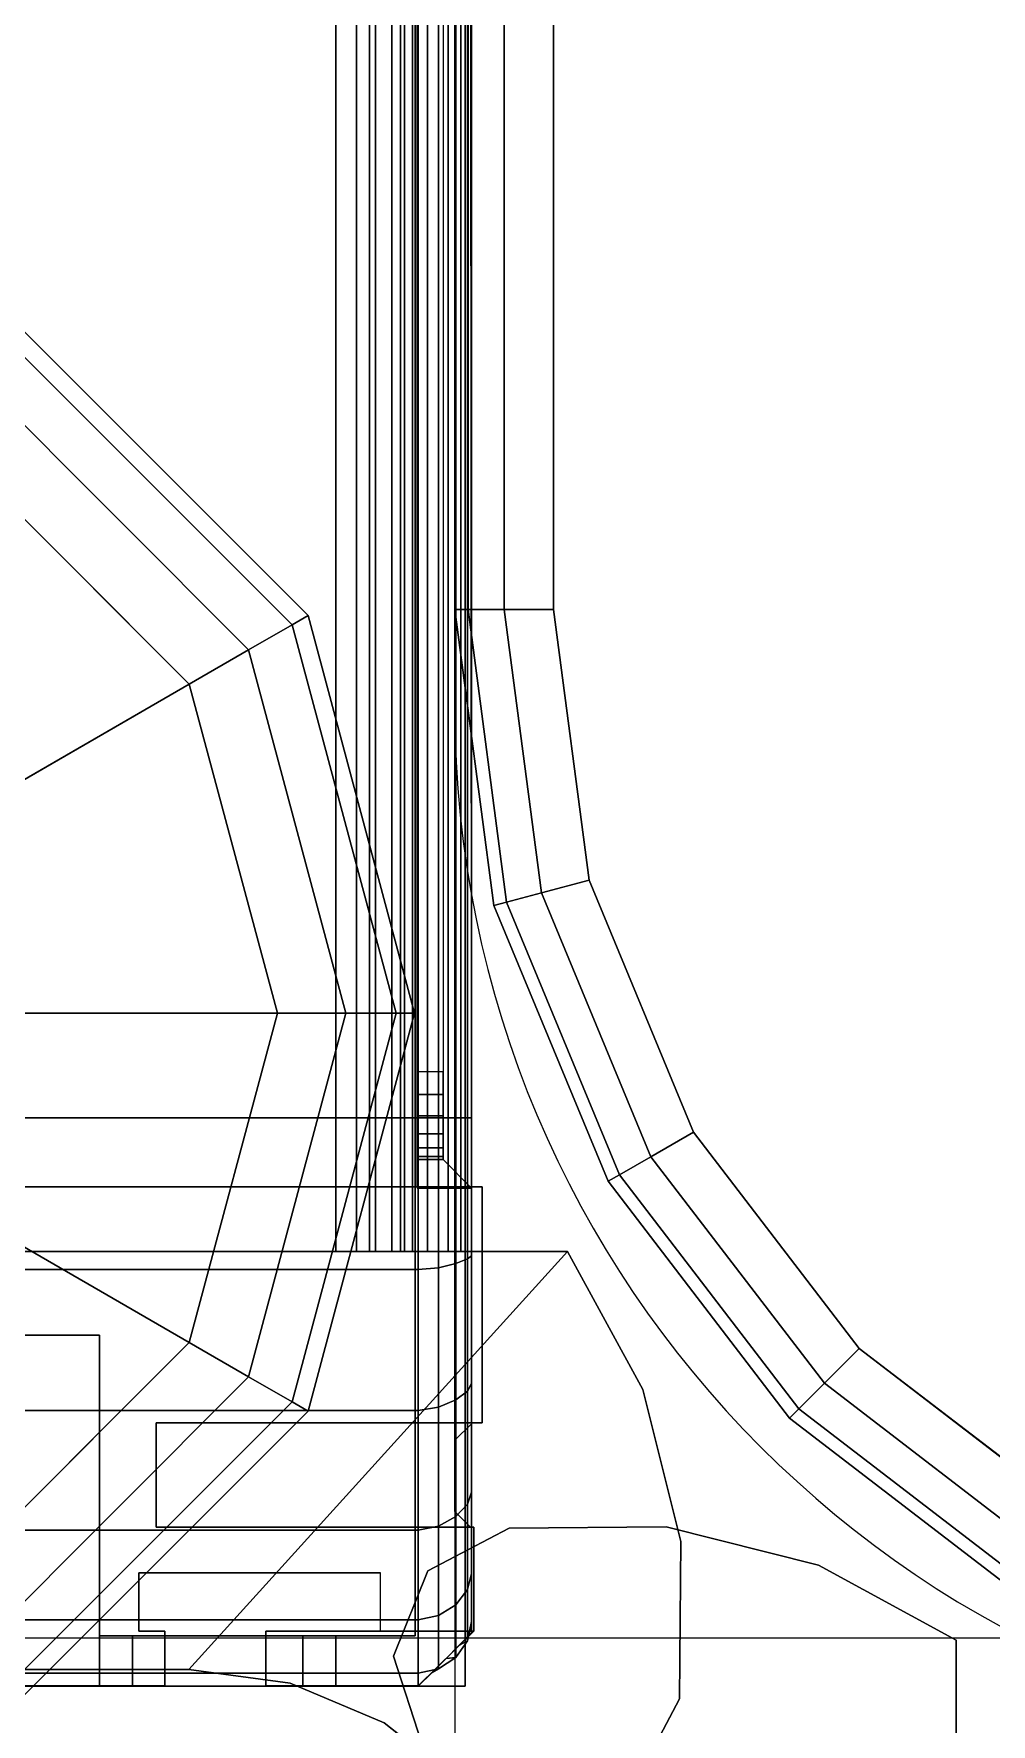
# Model space of a CAD drawing. Extents: x -170 to 1783, y -20 to 1205.
# Drawn here: x 22.127 to 23.273, y 980.445 to 982.468 of the extents above; entities that cross this region are included whole.
import ezdxf

# ---------------------------------------------------------------- set-up
doc = ezdxf.new("R2010")
doc.units = 0
doc.header["$LTSCALE"] = 96
doc.header["$MEASUREMENT"] = 0
for name, color, linetype in [('A-FURN-3-PANEL-GLIDE', 7, 'Continuous'), ('A-FURN-3-PANEL-RACE', 7, 'Continuous'), ('A-FURN-3-PANEL-SIDE1', 7, 'Continuous'), ('A-FURN-3-PANEL-TOPCAP', 7, 'Continuous'), ('A-FURN-3-PANEL-TRIM', 7, 'Continuous'), ('A-FURN-3-WKSF-TOP', 7, 'Continuous'), ('A-FURN-3-WKSF-TRIM', 7, 'Continuous'), ('A-FURN-P-PNLS', 7, 'Continuous'), ('A-FURN-P-WKSF', 7, 'Continuous'), ('MAIN_ELECTRICAL', 7, 'Continuous'), ('MAIN_PANEL', 7, 'Continuous'), ('MAIN_WKSURF', 7, 'Continuous'), ('SM', 7, 'Continuous')]:
    doc.layers.add(name, color=color, linetype=linetype)

# ---------------------------------------------------------------- blocks, each defined once
blk = doc.blocks.new('EC-EFP-456')
at = {"layer": 'A-FURN-3-PANEL-TRIM', "color": 60, "linetype": 'Continuous'}
for points in [[(47.4, -0.1348, 3.8013), (47.4, 0.3185, 3.8013), (47.4, 0.3185, 4.013), (47.4, -0.1348, 4.013)], [(48.0395, -0.0114, 3.8013), (48.0735, -0.1159, 3.8013), (48.0735, -0.1159, 4.013), (48.0395, -0.0114, 4.013)], [(48.0735, -0.1159, 3.8013), (48.0322, -0.2178, 3.8013), (48.0322, -0.2178, 4.013), (48.0735, -0.1159, 4.013)], [(47.5649, -0.2249, 3.8013), (47.4, -0.1348, 3.8013), (47.4, -0.1348, 4.013), (47.5649, -0.2249, 4.013)], [(48.0322, -0.2178, 3.8013), (47.935, -0.269, 3.8013), (47.935, -0.269, 4.013), (48.0322, -0.2178, 4.013)], [(47.7471, -0.2706, 3.8013), (47.5649, -0.2249, 3.8013), (47.5649, -0.2249, 4.013), (47.7471, -0.2706, 4.013)], [(47.935, -0.269, 3.8013), (47.7471, -0.2706, 3.8013), (47.7471, -0.2706, 4.013), (47.935, -0.269, 4.013)]]:
    blk.add_3dface(points, dxfattribs=at)
for points, invisible_edges in [([(47.9, 0.3185, 3.8013), (47.4, -0.1348, 3.8013), (47.9639, 0.0847, 3.8013), (47.9163, 0.1973, 3.8013)], 3), ([(47.9, 0.3185, 4.013), (47.9163, 0.1973, 4.013), (47.9639, 0.0847, 4.013), (47.4, -0.1348, 4.013)], 12), ([(47.9, 0.3185, 3.8013), (47.4, 0.3185, 3.8013), (47.4, -0.1348, 3.8013)], 12), ([(47.4, -0.1348, 4.013), (47.4, 0.3185, 4.013), (47.9, 0.3185, 4.013)], 12), ([(47.9639, 0.0847, 3.8013), (47.4, -0.1348, 3.8013), (48.0735, -0.1159, 3.8013), (48.0395, -0.0114, 3.8013)], 3), ([(47.9639, 0.0847, 4.013), (48.0395, -0.0114, 4.013), (48.0735, -0.1159, 4.013), (47.4, -0.1348, 4.013)], 12), ([(48.0735, -0.1159, 3.8013), (47.4, -0.1348, 3.8013), (47.935, -0.269, 3.8013), (48.0322, -0.2178, 3.8013)], 3), ([(48.0735, -0.1159, 4.013), (48.0322, -0.2178, 4.013), (47.935, -0.269, 4.013), (47.4, -0.1348, 4.013)], 12), ([(47.935, -0.269, 3.8013), (47.4, -0.1348, 3.8013), (47.5649, -0.2249, 3.8013), (47.7471, -0.2706, 3.8013)], 1), ([(47.935, -0.269, 4.013), (47.7471, -0.2706, 4.013), (47.5649, -0.2249, 4.013), (47.4, -0.1348, 4.013)], 8)]:
    blk.add_3dface(points, dxfattribs=dict(at, invisible_edges=invisible_edges))
blk = doc.blocks.new('EC-EFN-456')
at = {"layer": 'A-FURN-3-PANEL-GLIDE', "color": 20, "linetype": 'Continuous', "invisible_edges": 12}
for points in [[(0.885, 1), (0.203, 0.6063), (0.4912, 0.318)], [(0.885, 1), (0.4912, 0.318), (0.885, 0.2125)], [(0.885, 1), (0.885, 0.2125), (1.2787, 0.318)], [(0.885, 1), (1.2787, 0.318), (1.567, 0.6063)]]:
    blk.add_3dface(points, dxfattribs=at)
at = {"layer": 'A-FURN-3-PANEL-GLIDE', "color": 20, "linetype": 'Continuous'}
for points in [[(0.7837, 0.8246, 0.3285), (0.4912, 0.318, 0.3285), (0.203, 0.6063, 0.3285), (0.7096, 0.8988, 0.3285)], [(1.0604, 0.8988, 0.3285), (1.567, 0.6063, 0.3285), (1.2787, 0.318, 0.3285), (0.9862, 0.8246, 0.3285)], [(0.885, 0.7975, 0.3285), (0.885, 0.2125, 0.3285), (0.4912, 0.318, 0.3285), (0.7837, 0.8246, 0.3285)], [(0.9862, 0.8246, 0.3285), (1.2787, 0.318, 0.3285), (0.885, 0.2125, 0.3285), (0.885, 0.7975, 0.3285)], [(0.4912, 0.318, 0.3285), (0.4502, 0.2469, 0.3065), (0.1319, 0.5652, 0.3065), (0.203, 0.6063, 0.3285)], [(0.4502, 0.2469, 0.022), (0.4912, 0.318), (0.203, 0.6063), (0.1319, 0.5652, 0.022)], [(1.567, 0.6063, 0.3285), (1.6381, 0.5652, 0.3065), (1.3198, 0.2469, 0.3065), (1.2787, 0.318, 0.3285)], [(1.6381, 0.5652, 0.022), (1.567, 0.6063), (1.2787, 0.318), (1.3198, 0.2469, 0.022)], [(0.4502, 0.2469, 0.3065), (0.4201, 0.1948, 0.2464), (0.0798, 0.5351, 0.2464), (0.1319, 0.5652, 0.3065)], [(0.4201, 0.1948, 0.0821), (0.4502, 0.2469, 0.022), (0.1319, 0.5652, 0.022), (0.0798, 0.5351, 0.0821)], [(1.6381, 0.5652, 0.3065), (1.6902, 0.5351, 0.2464), (1.3499, 0.1948, 0.2464), (1.3198, 0.2469, 0.3065)], [(1.6902, 0.5351, 0.0821), (1.6381, 0.5652, 0.022), (1.3198, 0.2469, 0.022), (1.3499, 0.1948, 0.0821)], [(0.4201, 0.1948, 0.2464), (0.4091, 0.1758, 0.1642), (0.0608, 0.5241, 0.1642), (0.0798, 0.5351, 0.2464)], [(0.4091, 0.1758, 0.1642), (0.4201, 0.1948, 0.0821), (0.0798, 0.5351, 0.0821), (0.0608, 0.5241, 0.1642)], [(1.6902, 0.5351, 0.2464), (1.7092, 0.5241, 0.1642), (1.3609, 0.1758, 0.1642), (1.3499, 0.1948, 0.2464)], [(1.7092, 0.5241, 0.1642), (1.6902, 0.5351, 0.0821), (1.3499, 0.1948, 0.0821), (1.3609, 0.1758, 0.1642)], [(0.885, 0.2125, 0.3285), (0.885, 0.1304, 0.3065), (0.4502, 0.2469, 0.3065), (0.4912, 0.318, 0.3285)], [(0.885, 0.1304, 0.022), (0.885, 0.2125), (0.4912, 0.318), (0.4502, 0.2469, 0.022)], [(1.2787, 0.318, 0.3285), (1.3198, 0.2469, 0.3065), (0.885, 0.1304, 0.3065), (0.885, 0.2125, 0.3285)], [(1.3198, 0.2469, 0.022), (1.2787, 0.318), (0.885, 0.2125), (0.885, 0.1304, 0.022)], [(0.885, 0.1304, 0.3065), (0.885, 0.0703, 0.2464), (0.4201, 0.1948, 0.2464), (0.4502, 0.2469, 0.3065)], [(0.885, 0.0703, 0.0821), (0.885, 0.1304, 0.022), (0.4502, 0.2469, 0.022), (0.4201, 0.1948, 0.0821)], [(1.3198, 0.2469, 0.3065), (1.3499, 0.1948, 0.2464), (0.885, 0.0703, 0.2464), (0.885, 0.1304, 0.3065)], [(1.3499, 0.1948, 0.0821), (1.3198, 0.2469, 0.022), (0.885, 0.1304, 0.022), (0.885, 0.0703, 0.0821)], [(0.885, 0.0703, 0.2464), (0.885, 0.0483, 0.1642), (0.4091, 0.1758, 0.1642), (0.4201, 0.1948, 0.2464)], [(0.885, 0.0483, 0.1642), (0.885, 0.0703, 0.0821), (0.4201, 0.1948, 0.0821), (0.4091, 0.1758, 0.1642)], [(1.3499, 0.1948, 0.2464), (1.3609, 0.1758, 0.1642), (0.885, 0.0483, 0.1642), (0.885, 0.0703, 0.2464)], [(1.3609, 0.1758, 0.1642), (1.3499, 0.1948, 0.0821), (0.885, 0.0703, 0.0821), (0.885, 0.0483, 0.1642)]]:
    blk.add_3dface(points, dxfattribs=at)
at = {"layer": 'A-FURN-3-PANEL-RACE', "color": 40, "linetype": 'Continuous'}
for points, invisible_edges in [([(0.5, 0.7375, 0.4563), (2.098, 0.7375, 0.4563), (47.5, 0.4255, 0.4563), (0.5, 0.4255, 0.4563)], 6), ([(0.5, 0.7375, 0.3963), (0.5, 0.4255, 0.3963), (47.5, 0.4255, 0.3963), (2.098, 0.7375, 0.3963)], 6), ([(0.5, 0.4255, 0.3963), (0.08, 0.4255, 0.3963), (0.08, -0.0125, 0.3963), (47.92, -0.0125, 0.3963)], 8), ([(0.08, 0.386, 1.7894), (0.08, 0.1819, 1.4986), (0.08, 0.4255, 0.3963), (0.08, 0.4255, 1.7894)], 2), ([(0.08, 0.4255, 0.3963), (0.14, 0.4255, 0.4563), (0.14, 0.4255, 1.7894), (0.08, 0.4255, 1.7894)], 1), ([(0.08, 0.1819, 1.4986), (0.08, 0.1425, 1.4986), (0.08, -0.0125, 0.3963), (0.08, 0.4255, 0.3963)], 10), ([(0.5, 0.4255, 0.3963), (0.5, 0.4255, 0.4563), (0.14, 0.4255, 0.4563), (0.08, 0.4255, 0.3963)], 4), ([(0.08, 0.4255, 3.245), (0.08, 0.4255, 3.515), (0.08, -0.0125, 3.515), (0.08, 0.1425, 3.1951)], 4), ([(0.14, 0.4255, 3.515), (0.14, 0.0475, 3.515), (0.08, -0.0125, 3.515), (0.08, 0.4255, 3.515)], 2), ([(0.5, 0.4255, 0.4563), (47.86, 0.0475, 0.4563), (0.14, 0.0475, 0.4563), (0.14, 0.4255, 0.4563)], 1), ([(0.14, 0.4255, 1.7894), (0.14, 0.4255, 0.4563), (0.14, 0.1819, 1.4986), (0.14, 0.386, 1.7894)], 2), ([(0.14, 0.4255, 0.4563), (0.14, 0.0475, 0.4563), (0.14, 0.1425, 1.4986), (0.14, 0.1819, 1.4986)], 10), ([(0.14, 0.1425, 3.1951), (0.14, 0.0475, 3.515), (0.14, 0.4255, 3.515), (0.14, 0.4255, 3.245)], 1), ([(47.5, 0.4255, 0.3963), (0.5, 0.4255, 0.3963), (47.92, -0.0125, 0.3963), (47.92, 0.4255, 0.3963)], 3), ([(47.5, 0.4255, 0.4563), (47.86, 0.4255, 0.4563), (47.86, 0.0475, 0.4563), (0.5, 0.4255, 0.4563)], 12), ([(0.08, 0.1425, 3.1951), (0.08, -0.0125, 3.515), (0.08, -0.0125, 0.3963), (0.08, 0.1425, 1.4986)], 5), ([(0.14, 0.0475, 0.4563), (0.14, 0.0475, 3.515), (0.14, 0.1425, 3.1951), (0.14, 0.1425, 1.4986)], 10), ([(0.6, 0.1425, 4.1797), (0.6, 0.1425, 4.2397), (0.6, 0.1024, 4.2344), (0.6, 0.1179, 4.1764)], 4), ([(0.6, 0.1179, 4.1764), (0.6, 0.1024, 4.2344), (0.6, 0.065, 4.2189), (0.6, 0.095, 4.1669)], 5), ([(0.6, 0.095, 4.1669), (0.6, 0.065, 4.2189), (0.6, 0.0329, 4.1943), (0.6, 0.0753, 4.1519)], 5), ([(0.6, 0.0753, 4.1519), (0.6, 0.0329, 4.1943), (0.6, 0.0082, 4.1622), (0.6, 0.0602, 4.1322)], 5), ([(0.14, 0.0475, 3.515), (0.6, 0.0475, 3.515), (0.6, -0.0125, 3.515), (0.08, -0.0125, 3.515)], 8), ([(0.14, 0.0475, 0.4563), (47.86, 0.0475, 0.4563), (47.86, 0.0475, 3.515), (0.14, 0.0475, 3.515)], 4), ([(0.6, 0.0602, 4.1322), (0.6, 0.0082, 4.1622), (0.6, -0.0072, 4.1248), (0.6, 0.0507, 4.1093)], 5), ([(0.6, 0.0507, 4.1093), (0.6, -0.0072, 4.1248), (0.6, -0.0125, 4.0847), (0.6, 0.0475, 4.0847)], 5), ([(0.6, 0.0475, 3.515), (47.4, 0.0475, 3.515), (47.4, 0.0475, 4.0847), (0.6, 0.0475, 4.0847)], 1), ([(0.6, 0.0475, 3.515), (0.6, 0.0475, 4.0847), (0.6, -0.0125, 4.0847), (0.6, -0.0125, 3.515)], 2), ([(47.92, -0.0125, 3.515), (47.92, -0.0125, 0.3963), (0.08, -0.0125, 0.3963), (0.08, -0.0125, 3.515)], 8), ([(47.4, -0.0125, 4.0847), (47.4, -0.0125, 3.515), (0.6, -0.0125, 3.515), (0.6, -0.0125, 4.0847)], 2)]:
    blk.add_3dface(points, dxfattribs=dict(at, invisible_edges=invisible_edges))
for points in [[(0.5, 0.7375, 0.3963), (0.5, 0.7375, 0.4563), (0.5, 0.4255, 0.4563), (0.5, 0.4255, 0.3963)], [(0.08, 0.4255, 1.7894), (0.14, 0.4255, 1.7894), (0.14, 0.386, 1.7894), (0.08, 0.386, 1.7894)], [(0.14, 0.4255, 3.245), (0.14, 0.4255, 3.515), (0.08, 0.4255, 3.515), (0.08, 0.4255, 3.245)], [(0.14, 0.1425, 3.1951), (0.14, 0.4255, 3.245), (0.08, 0.4255, 3.245), (0.08, 0.1425, 3.1951)], [(0.08, 0.386, 1.7894), (0.14, 0.386, 1.7894), (0.14, 0.1819, 1.4986), (0.08, 0.1819, 1.4986)], [(0.08, 0.1819, 1.4986), (0.14, 0.1819, 1.4986), (0.14, 0.1425, 1.4986), (0.08, 0.1425, 1.4986)], [(0.14, 0.1425, 1.4986), (0.14, 0.1425, 3.1951), (0.08, 0.1425, 3.1951), (0.08, 0.1425, 1.4986)], [(47.4, 0.1425, 4.1797), (47.4, 0.1425, 4.2397), (0.6, 0.1425, 4.2397), (0.6, 0.1425, 4.1797)], [(47.4, 0.1425, 4.2397), (47.4, 0.1024, 4.2344), (0.6, 0.1024, 4.2344), (0.6, 0.1425, 4.2397)], [(0.6, 0.1425, 4.1797), (0.6, 0.1179, 4.1764), (47.4, 0.1179, 4.1764), (47.4, 0.1425, 4.1797)], [(0.6, 0.1179, 4.1764), (0.6, 0.095, 4.1669), (47.4, 0.095, 4.1669), (47.4, 0.1179, 4.1764)], [(47.4, 0.1024, 4.2344), (47.4, 0.065, 4.2189), (0.6, 0.065, 4.2189), (0.6, 0.1024, 4.2344)], [(0.6, 0.095, 4.1669), (0.6, 0.0753, 4.1519), (47.4, 0.0753, 4.1519), (47.4, 0.095, 4.1669)], [(0.6, 0.0753, 4.1519), (0.6, 0.0602, 4.1322), (47.4, 0.0602, 4.1322), (47.4, 0.0753, 4.1519)], [(47.4, 0.065, 4.2189), (47.4, 0.0329, 4.1943), (0.6, 0.0329, 4.1943), (0.6, 0.065, 4.2189)], [(0.6, 0.0602, 4.1322), (0.6, 0.0507, 4.1093), (47.4, 0.0507, 4.1093), (47.4, 0.0602, 4.1322)], [(0.6, 0.0507, 4.1093), (0.6, 0.0475, 4.0847), (47.4, 0.0475, 4.0847), (47.4, 0.0507, 4.1093)], [(47.4, 0.0329, 4.1943), (47.4, 0.0082, 4.1622), (0.6, 0.0082, 4.1622), (0.6, 0.0329, 4.1943)], [(47.4, 0.0082, 4.1622), (47.4, -0.0072, 4.1248), (0.6, -0.0072, 4.1248), (0.6, 0.0082, 4.1622)], [(47.4, -0.0072, 4.1248), (47.4, -0.0125, 4.0847), (0.6, -0.0125, 4.0847), (0.6, -0.0072, 4.1248)]]:
    blk.add_3dface(points, dxfattribs=at)
at = {"layer": 'A-FURN-3-PANEL-SIDE1', "color": 7, "linetype": 'Continuous'}
for points in [[(47.3224, 1.955, 55.7401), (47.3228, 0.045, 55.7401), (0.6776, 0.045, 55.7401), (0.6776, 1.955, 55.7401)], [(0.6776, 0.045, 4.2397), (0.6776, 1.955, 4.2397), (0.6776, 1.955, 55.7401), (0.6776, 0.045, 55.7401)], [(47.3224, 0.045, 4.2397), (47.3224, 1.955, 4.2397), (0.6776, 1.955, 4.2397), (0.6776, 0.045, 4.2397)], [(47.3228, 0.045, 55.7401), (47.3224, 0.045, 4.2397), (0.6776, 0.045, 4.2397), (0.6776, 0.045, 55.7401)]]:
    blk.add_3dface(points, dxfattribs=at)
at = {"layer": 'A-FURN-3-PANEL-TOPCAP', "color": 60, "linetype": 'Continuous'}
for points, invisible_edges in [([(0.1285, 2.0047, 55.635), (0.1129, 1.9894, 55.635), (0.1129, 0.0106, 55.635), (0.1285, -0.0047, 55.635)], 10), ([(0.1285, -0.0047, 55.635), (0.144, -0.02, 55.635), (0.144, 2.02, 55.635), (0.1285, 2.0047, 55.635)], 10), ([(0.144, -0.02, 55.635), (0.269, -0.02, 55.635), (0.269, 2.02, 55.635), (0.144, 2.02, 55.635)], 10), ([(0.289, 2, 55.635), (0.269, 2.02, 55.635), (0.269, -0.02, 55.635), (0.289, 0, 55.635)], 10), ([(0.394, 2.02, 55.635), (0.3741, 2, 55.635), (0.3741, 0, 55.635), (0.394, -0.02, 55.635)], 10), ([(0.676, 2.02, 55.635), (0.394, 2.02, 55.635), (0.394, -0.02, 55.635), (0.676, -0.02, 55.635)], 10), ([(0.0965, 0.0273, 55.635), (0.1129, 0.0106, 55.635), (0.1129, 1.9894, 55.635), (0.0965, 1.9727, 55.635)], 10), ([(0.289, 0, 55.635), (0.3741, 0, 55.635), (0.3741, 2, 55.635), (0.289, 2, 55.635)], 10), ([(0.0965, 1.9727, 55.635), (0.08, 1.956, 55.635), (0.08, 0.044, 55.635), (0.0965, 0.0273, 55.635)], 8), ([(0.815, 0.045, 55.7401), (0.815, -0.02, 55.7741), (47.185, 0.014, 55.7401), (47.185, 0.045, 55.7401)], 1), ([(0.676, -0.02, 55.635), (0.6807, -0.02, 55.671), (0.7136, 0.014, 55.6622), (0.71, 0.014, 55.635)], 2), ([(0.6807, -0.02, 55.671), (0.6946, -0.02, 55.7045), (0.724, 0.014, 55.6875), (0.7136, 0.014, 55.6622)], 10), ([(0.6946, -0.02, 55.7045), (0.7167, -0.02, 55.7333), (0.7407, 0.014, 55.7093), (0.724, 0.014, 55.6875)], 10), ([(0.7167, -0.02, 55.7333), (0.7455, -0.02, 55.7554), (0.7625, 0.014, 55.726), (0.7407, 0.014, 55.7093)], 10), ([(0.7455, -0.02, 55.7554), (0.779, -0.02, 55.7693), (0.7878, 0.014, 55.7365), (0.7625, 0.014, 55.726)], 10), ([(0.779, -0.02, 55.7693), (0.815, -0.02, 55.7741), (0.815, 0.014, 55.7401), (0.7878, 0.014, 55.7365)], 10), ([(47.185, -0.02, 55.7741), (47.185, 0.014, 55.7401), (0.815, 0.014, 55.7401), (0.815, -0.02, 55.7741)], 5), ([(0.144, -0.02, 55.635), (0.1575, -0.02, 55.8011), (0.2783, -0.02, 55.7687), (0.269, -0.02, 55.635)], 2), ([(0.1575, -0.02, 55.8011), (0.2149, -0.02, 55.9575), (0.3232, -0.02, 55.8949), (0.2783, -0.02, 55.7687)], 10), ([(0.2149, -0.02, 55.9575), (0.3121, -0.02, 56.0929), (0.4005, -0.02, 56.0044), (0.3232, -0.02, 55.8949)], 10), ([(0.269, -0.02, 55.635), (0.2783, -0.02, 55.7687), (0.2976, 0, 55.7635), (0.289, 0, 55.635)], 2), ([(0.2783, -0.02, 55.7687), (0.3232, -0.02, 55.8949), (0.3405, 0, 55.8849), (0.2976, 0, 55.7635)], 10), ([(0.289, 0, 55.635), (0.2976, 0, 55.7635), (0.3798, 0, 55.7415), (0.3741, 0, 55.635)], 2), ([(0.2976, 0, 55.7635), (0.3405, 0, 55.8849), (0.4142, 0, 55.8424), (0.3798, 0, 55.7415)], 10), ([(0.3121, -0.02, 56.0929), (0.4419, -0.02, 56.1974), (0.5044, -0.02, 56.0891), (0.4005, -0.02, 56.0044)], 10), ([(0.3232, -0.02, 55.8949), (0.4005, -0.02, 56.0044), (0.4146, 0, 55.9903), (0.3405, 0, 55.8849)], 10), ([(0.3405, 0, 55.8849), (0.4146, 0, 55.9903), (0.4748, 0, 55.9301), (0.4142, 0, 55.8424)], 10), ([(0.3741, 0, 55.635), (0.3798, 0, 55.7415), (0.399, -0.02, 55.7363), (0.394, -0.02, 55.635)], 2), ([(0.3798, 0, 55.7415), (0.4142, 0, 55.8424), (0.4315, -0.02, 55.8323), (0.399, -0.02, 55.7363)], 10), ([(0.6807, -0.02, 55.671), (0.676, -0.02, 55.635), (0.394, -0.02, 55.635), (0.399, -0.02, 55.7363)], 8), ([(0.6946, -0.02, 55.7045), (0.6807, -0.02, 55.671), (0.399, -0.02, 55.7363), (0.4315, -0.02, 55.8323)], 10), ([(0.4005, -0.02, 56.0044), (0.5044, -0.02, 56.0891), (0.5144, 0, 56.0717), (0.4146, 0, 55.9903)], 10), ([(0.4142, 0, 55.8424), (0.4748, 0, 55.9301), (0.4889, -0.02, 55.9159), (0.4315, -0.02, 55.8323)], 10), ([(0.4146, 0, 55.9903), (0.5144, 0, 56.0717), (0.5569, 0, 55.9981), (0.4748, 0, 55.9301)], 10), ([(0.4315, -0.02, 55.8323), (0.4889, -0.02, 55.9159), (0.7167, -0.02, 55.7333), (0.6946, -0.02, 55.7045)], 10), ([(0.4419, -0.02, 56.1974), (0.5949, -0.02, 56.2633), (0.6273, -0.02, 56.1426), (0.5044, -0.02, 56.0891)], 10), ([(0.4748, 0, 55.9301), (0.5569, 0, 55.9981), (0.5669, -0.02, 55.9807), (0.4889, -0.02, 55.9159)], 10), ([(0.7455, -0.02, 55.7554), (0.7167, -0.02, 55.7333), (0.4889, -0.02, 55.9159), (0.5669, -0.02, 55.9807)], 10), ([(0.5044, -0.02, 56.0891), (0.6273, -0.02, 56.1426), (0.6324, 0, 56.1232), (0.5144, 0, 56.0717)], 10), ([(0.5144, 0, 56.0717), (0.6324, 0, 56.1232), (0.6544, 0, 56.0411), (0.5569, 0, 55.9981)], 10), ([(0.5569, 0, 55.9981), (0.6544, 0, 56.0411), (0.6596, -0.02, 56.0218), (0.5669, -0.02, 55.9807)], 10), ([(0.5669, -0.02, 55.9807), (0.6596, -0.02, 56.0218), (0.779, -0.02, 55.7693), (0.7455, -0.02, 55.7554)], 10), ([(0.5949, -0.02, 56.2633), (0.76, -0.02, 56.286), (0.76, -0.02, 56.161), (0.6273, -0.02, 56.1426)], 10), ([(0.6273, -0.02, 56.1426), (0.76, -0.02, 56.161), (0.76, 0, 56.141), (0.6324, 0, 56.1232)], 10), ([(0.6324, 0, 56.1232), (0.76, 0, 56.141), (0.76, 0, 56.056), (0.6544, 0, 56.0411)], 10), ([(0.6544, 0, 56.0411), (0.76, 0, 56.056), (0.76, -0.02, 56.036), (0.6596, -0.02, 56.0218)], 10), ([(0.815, -0.02, 55.7741), (0.779, -0.02, 55.7693), (0.6596, -0.02, 56.0218), (0.76, -0.02, 56.036)], 10), ([(0.76, -0.02, 56.161), (47.24, -0.02, 56.161), (47.24, 0, 56.141), (0.76, 0, 56.141)], 10), ([(47.24, 0, 56.056), (0.76, 0, 56.056), (0.76, 0, 56.141), (47.24, 0, 56.141)], 10), ([(0.76, 0, 56.056), (47.24, 0, 56.056), (47.24, -0.02, 56.036), (0.76, -0.02, 56.036)], 10), ([(0.76, -0.02, 56.161), (0.76, -0.02, 56.286), (47.24, -0.02, 56.286), (47.24, -0.02, 56.161)], 5), ([(47.185, -0.02, 55.7741), (0.815, -0.02, 55.7741), (0.76, -0.02, 56.036), (47.24, -0.02, 56.036)], 10)]:
    blk.add_3dface(points, dxfattribs=dict(at, invisible_edges=invisible_edges))
for points in [[(0.0957, 0.044, 55.8177), (0.08, 0.044, 55.635), (0.08, 1.956, 55.635), (0.0957, 1.956, 55.8177)], [(0.1595, 0.044, 55.9895), (0.0957, 0.044, 55.8177), (0.0957, 1.956, 55.8177), (0.1595, 1.956, 55.9895)], [(0.2668, 0.044, 56.1382), (0.1595, 0.044, 55.9895), (0.1595, 1.956, 55.9895), (0.2668, 1.956, 56.1382)], [(0.4099, 0.044, 56.2528), (0.2668, 0.044, 56.1382), (0.2668, 1.956, 56.1382), (0.4099, 1.956, 56.2528)], [(0.5783, 0.044, 56.3252), (0.4099, 0.044, 56.2528), (0.4099, 1.956, 56.2528), (0.5783, 1.956, 56.3252)], [(0.76, 0.044, 56.35), (0.5783, 0.044, 56.3252), (0.5783, 1.956, 56.3252), (0.76, 1.956, 56.35)], [(0.76, 0.044, 56.35), (0.76, 1.956, 56.35), (47.24, 1.956, 56.35), (47.24, 0.044, 56.35)], [(0.0965, 0.0273, 55.635), (0.08, 0.044, 55.635), (0.0957, 0.044, 55.8177), (0.1006, 0.0195, 55.8155)], [(0.1006, 0.0195, 55.8155), (0.0957, 0.044, 55.8177), (0.1595, 0.044, 55.9895), (0.1644, 0.0195, 55.9859)], [(0.1644, 0.0195, 55.9859), (0.1595, 0.044, 55.9895), (0.2668, 0.044, 56.1382), (0.2713, 0.0195, 56.1337)], [(0.2713, 0.0195, 56.1337), (0.2668, 0.044, 56.1382), (0.4099, 0.044, 56.2528), (0.4136, 0.0195, 56.248)], [(0.4136, 0.0195, 56.248), (0.4099, 0.044, 56.2528), (0.5783, 0.044, 56.3252), (0.5806, 0.0195, 56.3203)], [(0.5806, 0.0195, 56.3203), (0.5783, 0.044, 56.3252), (0.76, 0.044, 56.35), (0.76, 0.0195, 56.3451)], [(0.71, 0.045, 55.635), (0.676, 0.045, 55.635), (0.676, -0.02, 55.635), (0.71, 0.014, 55.635)], [(0.7136, 0.045, 55.6622), (0.71, 0.045, 55.635), (0.71, 0.014, 55.635), (0.7136, 0.014, 55.6622)], [(0.724, 0.045, 55.6875), (0.7136, 0.045, 55.6622), (0.7136, 0.014, 55.6622), (0.724, 0.014, 55.6875)], [(0.7407, 0.045, 55.7093), (0.724, 0.045, 55.6875), (0.724, 0.014, 55.6875), (0.7407, 0.014, 55.7093)], [(0.7625, 0.045, 55.726), (0.7407, 0.045, 55.7093), (0.7407, 0.014, 55.7093), (0.7625, 0.014, 55.726)], [(0.76, 0.0195, 56.3451), (0.76, 0.044, 56.35), (47.24, 0.044, 56.35), (47.24, 0.0195, 56.3451)], [(0.7878, 0.045, 55.7365), (0.7625, 0.045, 55.726), (0.7625, 0.014, 55.726), (0.7878, 0.014, 55.7365)], [(0.815, 0.045, 55.7401), (0.7878, 0.045, 55.7365), (0.7878, 0.014, 55.7365), (0.815, 0.014, 55.7401)], [(0.1129, 0.0106, 55.635), (0.0965, 0.0273, 55.635), (0.1006, 0.0195, 55.8155), (0.1143, -0.0013, 55.8104)], [(0.1143, -0.0013, 55.8104), (0.1006, 0.0195, 55.8155), (0.1644, 0.0195, 55.9859), (0.1774, -0.0013, 55.977)], [(0.1285, -0.0047, 55.635), (0.1129, 0.0106, 55.635), (0.1143, -0.0013, 55.8104), (0.1344, -0.0151, 55.8048)], [(0.1774, -0.0013, 55.977), (0.1644, 0.0195, 55.9859), (0.2713, 0.0195, 56.1337), (0.2828, -0.0013, 56.1222)], [(0.2828, -0.0013, 56.1222), (0.2713, 0.0195, 56.1337), (0.4136, 0.0195, 56.248), (0.4225, -0.0013, 56.2349)], [(0.4225, -0.0013, 56.2349), (0.4136, 0.0195, 56.248), (0.5806, 0.0195, 56.3203), (0.5856, -0.0013, 56.3065)], [(0.5856, -0.0013, 56.3065), (0.5806, 0.0195, 56.3203), (0.76, 0.0195, 56.3451), (0.76, -0.0013, 56.3313)], [(0.76, -0.0013, 56.3313), (0.76, 0.0195, 56.3451), (47.24, 0.0195, 56.3451), (47.24, -0.0013, 56.3313)], [(0.1344, -0.0151, 55.8048), (0.1143, -0.0013, 55.8104), (0.1774, -0.0013, 55.977), (0.1955, -0.0151, 55.9663)], [(0.144, -0.02, 55.635), (0.1285, -0.0047, 55.635), (0.1344, -0.0151, 55.8048), (0.1575, -0.02, 55.8011)], [(0.1575, -0.02, 55.8011), (0.1344, -0.0151, 55.8048), (0.1955, -0.0151, 55.9663), (0.2149, -0.02, 55.9575)], [(0.1955, -0.0151, 55.9663), (0.1774, -0.0013, 55.977), (0.2828, -0.0013, 56.1222), (0.2978, -0.0151, 56.1072)], [(0.2149, -0.02, 55.9575), (0.1955, -0.0151, 55.9663), (0.2978, -0.0151, 56.1072), (0.3121, -0.02, 56.0929)], [(0.2978, -0.0151, 56.1072), (0.2828, -0.0013, 56.1222), (0.4225, -0.0013, 56.2349), (0.4331, -0.0151, 56.2168)], [(0.3121, -0.02, 56.0929), (0.2978, -0.0151, 56.1072), (0.4331, -0.0151, 56.2168), (0.4419, -0.02, 56.1974)], [(0.4331, -0.0151, 56.2168), (0.4225, -0.0013, 56.2349), (0.5856, -0.0013, 56.3065), (0.5913, -0.0151, 56.2864)], [(0.4419, -0.02, 56.1974), (0.4331, -0.0151, 56.2168), (0.5913, -0.0151, 56.2864), (0.5949, -0.02, 56.2633)], [(0.5913, -0.0151, 56.2864), (0.5856, -0.0013, 56.3065), (0.76, -0.0013, 56.3313), (0.76, -0.0151, 56.3105)], [(0.5949, -0.02, 56.2633), (0.5913, -0.0151, 56.2864), (0.76, -0.0151, 56.3105), (0.76, -0.02, 56.286)], [(0.76, -0.0151, 56.3105), (0.76, -0.0013, 56.3313), (47.24, -0.0013, 56.3313), (47.24, -0.0151, 56.3105)], [(0.76, -0.02, 56.286), (0.76, -0.0151, 56.3105), (47.24, -0.0151, 56.3105), (47.24, -0.02, 56.286)]]:
    blk.add_3dface(points, dxfattribs=at)
at = {"layer": 'A-FURN-3-PANEL-TRIM', "color": 60, "linetype": 'Continuous'}
for points, invisible_edges in [([(0.395, 2.0328, 55.635), (0.6776, 2.0328, 55.635), (0.6776, -0.0328, 55.635), (0.395, -0.0328, 55.635)], 8), ([(0.6, -0.1348, 3.5747), (0.6, 1.6815, 3.5747), (0.1, 1.6815, 3.5747), (0.1, 0.3185, 3.5747)], 10), ([(0.6, -0.1348, 4.2397), (0.1, 0.3185, 4.2397), (0.1, 1.6815, 4.2397), (0.6, 1.6815, 4.2397)], 5), ([(0.1457, 0.3473, 55.635), (0.0802, 0.3473, 55.635), (0.0802, 1.6527, 55.635), (0.1457, 1.6527, 55.635)], 8), ([(0.2701, 1.6426, 55.635), (0.395, 1.6426, 55.635), (0.395, 0.3574, 55.635), (0.2701, 0.3574, 55.635)], 10), ([(0.1457, 1.6218, 55.635), (0.2155, 1.6218, 55.635), (0.2155, 0.3782, 55.635), (0.1457, 0.3782, 55.635)], 10), ([(0.0361, 0.0847, 3.5747), (0.6, -0.1348, 3.5747), (0.1, 0.3185, 3.5747), (0.0837, 0.1973, 3.5747)], 3), ([(0.0361, 0.0847, 4.2397), (0.0837, 0.1973, 4.2397), (0.1, 0.3185, 4.2397), (0.6, -0.1348, 4.2397)], 12), ([(0.0361, 0.0847, 3.8013), (0.0837, 0.1973, 3.8013), (0.1, 0.3185, 3.8013), (0.6, -0.1348, 3.8013)], 12), ([(0.0361, 0.0847, 4.013), (0.6, -0.1348, 4.013), (0.1, 0.3185, 4.013), (0.0837, 0.1973, 4.013)], 3), ([(-0.0735, -0.1159, 3.5747), (0.6, -0.1348, 3.5747), (0.0361, 0.0847, 3.5747), (-0.0395, -0.0114, 3.5747)], 3), ([(-0.0735, -0.1159, 4.2397), (-0.0395, -0.0114, 4.2397), (0.0361, 0.0847, 4.2397), (0.6, -0.1348, 4.2397)], 12), ([(-0.0735, -0.1159, 3.8013), (-0.0395, -0.0114, 3.8013), (0.0361, 0.0847, 3.8013), (0.6, -0.1348, 3.8013)], 12), ([(-0.0735, -0.1159, 4.013), (0.6, -0.1348, 4.013), (0.0361, 0.0847, 4.013), (-0.0395, -0.0114, 4.013)], 3), ([(0.2155, 0.0891, 4.2397), (0.2155, 0.0891, 55.635), (0.1457, 0.0891, 55.635), (0.1457, 0.0891, 4.2397)], 2), ([(0.1457, -0.0228, 55.635), (0.1457, 0.0891, 55.635), (0.2155, 0.0891, 55.635), (0.2701, -0.0228, 55.635)], 6), ([(0.065, -0.269, 3.5747), (0.6, -0.1348, 3.5747), (-0.0735, -0.1159, 3.5747), (-0.0322, -0.2178, 3.5747)], 3), ([(0.065, -0.269, 4.2397), (-0.0322, -0.2178, 4.2397), (-0.0735, -0.1159, 4.2397), (0.6, -0.1348, 4.2397)], 12), ([(0.065, -0.269, 3.8013), (-0.0322, -0.2178, 3.8013), (-0.0735, -0.1159, 3.8013), (0.6, -0.1348, 3.8013)], 12), ([(0.065, -0.269, 4.013), (0.6, -0.1348, 4.013), (-0.0735, -0.1159, 4.013), (-0.0322, -0.2178, 4.013)], 3), ([(0.4351, -0.2249, 3.5747), (0.6, -0.1348, 3.5747), (0.065, -0.269, 3.5747), (0.2529, -0.2706, 3.5747)], 2), ([(0.4351, -0.2249, 4.2397), (0.2529, -0.2706, 4.2397), (0.065, -0.269, 4.2397), (0.6, -0.1348, 4.2397)], 4), ([(0.4351, -0.2249, 3.8013), (0.2529, -0.2706, 3.8013), (0.065, -0.269, 3.8013), (0.6, -0.1348, 3.8013)], 4), ([(0.4351, -0.2249, 4.013), (0.6, -0.1348, 4.013), (0.065, -0.269, 4.013), (0.2529, -0.2706, 4.013)], 2)]:
    blk.add_3dface(points, dxfattribs=dict(at, invisible_edges=invisible_edges))
for points in [[(0.1, 0.3185, 4.2397), (0.1, 0.3185, 3.5747), (0.1, 1.6815, 3.5747), (0.1, 1.6815, 4.2397)], [(0.6, 1.6815, 3.5747), (0.6, -0.1348, 3.5747), (0.6, -0.1348, 4.2397), (0.6, 1.6815, 4.2397)], [(0.0802, 0.3473, 55.635), (0.0802, 0.3473, 4.2397), (0.0802, 1.6527, 4.2397), (0.0802, 1.6527, 55.635)], [(0.1457, 0.3473, 55.635), (0.1457, 0.3782, 55.635), (0.1457, 0.3782, 4.2397), (0.1457, 0.3473, 4.2397)], [(0.1457, 0.3782, 4.2397), (0.1457, 0.3782, 55.635), (0.2155, 0.3782, 55.635), (0.2155, 0.3782, 4.2397)], [(0.2155, 0.3782, 55.635), (0.2155, 0.0891, 55.635), (0.2155, 0.0891, 4.2397), (0.2155, 0.3782, 4.2397)], [(0.0802, 0.3473, 4.2397), (0.0802, 0.3473, 55.635), (0.1457, 0.3473, 55.635), (0.1457, 0.3473, 4.2397)], [(0.2701, 0.3574, 4.2397), (0.2701, 0.3574, 55.635), (0.395, 0.3574, 55.635), (0.395, 0.3574, 4.2397)], [(0.2701, -0.0228, 55.635), (0.2701, 0.3574, 55.635), (0.2701, 0.3574, 4.2397), (0.2701, -0.0228, 4.2397)], [(0.395, 0.3574, 55.635), (0.395, -0.0328, 55.635), (0.395, -0.0328, 4.2397), (0.395, 0.3574, 4.2397)], [(0.0837, 0.1973, 4.013), (0.1, 0.3185, 4.013), (0.1, 0.3185, 4.2397), (0.0837, 0.1973, 4.2397)], [(0.0837, 0.1973, 3.5747), (0.1, 0.3185, 3.5747), (0.1, 0.3185, 3.8013), (0.0837, 0.1973, 3.8013)], [(0.6, -0.1348, 3.8013), (0.1, 0.3185, 3.8013), (0.1, 0.3185, 4.013), (0.6, -0.1348, 4.013)], [(0.0802, 0.2263, 55.635), (0.0802, 0.044, 55.635), (0.0802, 0.044, 4.2397), (0.0802, 0.2263, 4.2397)], [(0.1457, 0.2263, 4.2397), (0.1457, 0.2263, 55.635), (0.0802, 0.2263, 55.635), (0.0802, 0.2263, 4.2397)], [(0.0802, 0.044, 55.635), (0.0802, 0.2263, 55.635), (0.1457, 0.2263, 55.635), (0.1457, -0.0228, 55.635)], [(0.1457, 0.0891, 55.635), (0.1457, 0.2263, 55.635), (0.1457, 0.2263, 4.2397), (0.1457, 0.0891, 4.2397)], [(0.0361, 0.0847, 4.013), (0.0837, 0.1973, 4.013), (0.0837, 0.1973, 4.2397), (0.0361, 0.0847, 4.2397)], [(0.0361, 0.0847, 3.5747), (0.0837, 0.1973, 3.5747), (0.0837, 0.1973, 3.8013), (0.0361, 0.0847, 3.8013)], [(-0.0395, -0.0114, 4.013), (0.0361, 0.0847, 4.013), (0.0361, 0.0847, 4.2397), (-0.0395, -0.0114, 4.2397)], [(-0.0395, -0.0114, 3.5747), (0.0361, 0.0847, 3.5747), (0.0361, 0.0847, 3.8013), (-0.0395, -0.0114, 3.8013)], [(0.0802, 0.044, 4.2397), (0.0802, 0.044, 55.635), (0.1457, -0.0228, 55.635), (0.1457, -0.0228, 4.2397)], [(0.6776, 0.045, 4.2397), (0.6776, -0.0328, 4.2397), (0.6776, -0.0328, 55.635), (0.6776, 0.045, 55.635)], [(0.1457, -0.0228, 4.2397), (0.1457, -0.0228, 55.635), (0.2701, -0.0228, 55.635), (0.2701, -0.0228, 4.2397)], [(0.395, -0.0328, 4.2397), (0.395, -0.0328, 55.635), (0.6776, -0.0328, 55.635), (0.6776, -0.0328, 4.2397)], [(0.6, -0.1348, 4.013), (0.4351, -0.2249, 4.013), (0.4351, -0.2249, 4.2397), (0.6, -0.1348, 4.2397)], [(0.6, -0.1348, 3.5747), (0.4351, -0.2249, 3.5747), (0.4351, -0.2249, 3.8013), (0.6, -0.1348, 3.8013)], [(0.065, -0.269, 4.013), (-0.0322, -0.2178, 4.013), (-0.0322, -0.2178, 4.2397), (0.065, -0.269, 4.2397)], [(0.065, -0.269, 3.5747), (-0.0322, -0.2178, 3.5747), (-0.0322, -0.2178, 3.8013), (0.065, -0.269, 3.8013)], [(0.4351, -0.2249, 4.013), (0.2529, -0.2706, 4.013), (0.2529, -0.2706, 4.2397), (0.4351, -0.2249, 4.2397)], [(0.4351, -0.2249, 3.5747), (0.2529, -0.2706, 3.5747), (0.2529, -0.2706, 3.8013), (0.4351, -0.2249, 3.8013)], [(0.2529, -0.2706, 4.013), (0.065, -0.269, 4.013), (0.065, -0.269, 4.2397), (0.2529, -0.2706, 4.2397)], [(0.2529, -0.2706, 3.5747), (0.065, -0.269, 3.5747), (0.065, -0.269, 3.8013), (0.2529, -0.2706, 3.8013)]]:
    blk.add_3dface(points, dxfattribs=at)
at = {"layer": 'A-FURN-P-PNLS', "color": 60, "linetype": 'Continuous'}
blk.add_line((48, 0), (0, 0), dxfattribs=at)
blk = doc.blocks.new('EC-WYC-46-2424-T')
at = {"layer": 'A-FURN-3-WKSF-TOP', "color": 60, "linetype": 'Continuous'}
for points, invisible_edges in [([(47.257, -0.2855, 27.75), (21.0901, -26.9099, 27.75), (47.7145, -0.743, 27.75), (47.5159, -0.4841, 27.75)], 3), ([(47.257, -0.2855, 29), (47.5159, -0.4841, 29), (47.7145, -0.743, 29), (21.0901, -26.9099, 29)], 12), ([(21.0901, -26.9099, 27.75), (47.882, -1.368, 27.75), (47.8394, -1.0445, 27.75), (47.7145, -0.743, 27.75)], 9), ([(21.0901, -26.9099, 29), (47.7145, -0.743, 29), (47.8394, -1.0445, 29), (47.882, -1.368, 29)], 9), ([(47.882, -1.368, 27.75), (21.0901, -26.9099, 27.75), (21.9817, -27.9266, 27.75), (22.733, -29.051, 27.75)], 9), ([(47.882, -1.368, 29), (22.733, -29.051, 29), (21.9817, -27.9266, 29), (21.0901, -26.9099, 29)], 9), ([(22.733, -29.051, 27.75), (23.3311, -30.2638, 27.75), (23.7657, -31.5443, 27.75), (47.882, -1.368, 27.75)], 12), ([(22.733, -29.051, 29), (47.882, -1.368, 29), (23.7657, -31.5443, 29), (23.3311, -30.2638, 29)], 3), ([(47.882, -1.368, 27.75), (23.7657, -31.5443, 27.75), (24.0296, -32.8706, 27.75), (24.118, -34.22, 27.75)], 9), ([(47.882, -1.368, 29), (24.118, -34.22, 29), (24.0296, -32.8706, 29), (23.7657, -31.5443, 29)], 9), ([(47.882, -1.368, 27.75), (24.118, -34.22, 27.75), (47.858, -20.2252, 27.75), (47.882, -19.9814, 27.75)], 3), ([(47.882, -1.368, 29), (47.882, -19.9814, 29), (47.858, -20.2252, 29), (24.118, -34.22, 29)], 12)]:
    blk.add_3dface(points, dxfattribs=dict(at, invisible_edges=invisible_edges))
at = {"layer": 'A-FURN-3-WKSF-TRIM', "color": 40, "linetype": 'Continuous'}
for points in [[(47.2865, -0.2344, 28.9842), (47.3081, -0.197, 28.941), (47.5881, -0.4119, 28.941), (47.5576, -0.4424, 28.9842)], [(47.3081, -0.197, 27.809), (47.2865, -0.2344, 27.7658), (47.5576, -0.4424, 27.7658), (47.5881, -0.4119, 27.809)], [(47.3081, -0.197, 28.941), (47.316, -0.1833, 28.882), (47.5993, -0.4007, 28.882), (47.5881, -0.4119, 28.941)], [(47.316, -0.1833, 27.868), (47.3081, -0.197, 27.809), (47.5881, -0.4119, 27.809), (47.5993, -0.4007, 27.868)], [(47.316, -0.1833, 28.882), (47.316, -0.1833, 27.868), (47.5993, -0.4007, 27.868), (47.5993, -0.4007, 28.882)], [(47.257, -0.2855, 29), (47.2865, -0.2344, 28.9842), (47.5576, -0.4424, 28.9842), (47.5159, -0.4841, 29)], [(47.2865, -0.2344, 27.7658), (47.257, -0.2855, 27.75), (47.5159, -0.4841, 27.75), (47.5576, -0.4424, 27.7658)], [(47.5881, -0.4119, 28.941), (47.5993, -0.4007, 28.882), (47.8167, -0.684, 28.882), (47.803, -0.6919, 28.941)], [(47.5993, -0.4007, 27.868), (47.5881, -0.4119, 27.809), (47.803, -0.6919, 27.809), (47.8167, -0.684, 27.868)], [(47.5993, -0.4007, 28.882), (47.5993, -0.4007, 27.868), (47.8167, -0.684, 27.868), (47.8167, -0.684, 28.882)], [(47.5576, -0.4424, 28.9842), (47.5881, -0.4119, 28.941), (47.803, -0.6919, 28.941), (47.7656, -0.7135, 28.9842)], [(47.5881, -0.4119, 27.809), (47.5576, -0.4424, 27.7658), (47.7656, -0.7135, 27.7658), (47.803, -0.6919, 27.809)], [(47.5159, -0.4841, 29), (47.5576, -0.4424, 28.9842), (47.7656, -0.7135, 28.9842), (47.7145, -0.743, 29)], [(47.5576, -0.4424, 27.7658), (47.5159, -0.4841, 27.75), (47.7145, -0.743, 27.75), (47.7656, -0.7135, 27.7658)], [(47.803, -0.6919, 28.941), (47.8167, -0.684, 28.882), (47.9534, -1.0139, 28.882), (47.9381, -1.018, 28.941)], [(47.8167, -0.684, 27.868), (47.803, -0.6919, 27.809), (47.9381, -1.018, 27.809), (47.9534, -1.0139, 27.868)], [(47.8167, -0.684, 28.882), (47.8167, -0.684, 27.868), (47.9534, -1.0139, 27.868), (47.9534, -1.0139, 28.882)], [(47.7656, -0.7135, 28.9842), (47.803, -0.6919, 28.941), (47.9381, -1.018, 28.941), (47.8964, -1.0292, 28.9842)], [(47.803, -0.6919, 27.809), (47.7656, -0.7135, 27.7658), (47.8964, -1.0292, 27.7658), (47.9381, -1.018, 27.809)], [(47.7145, -0.743, 29), (47.7656, -0.7135, 28.9842), (47.8964, -1.0292, 28.9842), (47.8394, -1.0445, 29)], [(47.7656, -0.7135, 27.7658), (47.7145, -0.743, 27.75), (47.8394, -1.0445, 27.75), (47.8964, -1.0292, 27.7658)], [(47.8394, -1.0445, 29), (47.8964, -1.0292, 28.9842), (47.941, -1.368, 28.9842), (47.882, -1.368, 29)], [(47.8964, -1.0292, 27.7658), (47.8394, -1.0445, 27.75), (47.882, -1.368, 27.75), (47.941, -1.368, 27.7658)], [(47.8964, -1.0292, 28.9842), (47.9381, -1.018, 28.941), (47.9842, -1.368, 28.941), (47.941, -1.368, 28.9842)], [(47.9381, -1.018, 27.809), (47.8964, -1.0292, 27.7658), (47.941, -1.368, 27.7658), (47.9842, -1.368, 27.809)], [(47.9381, -1.018, 28.941), (47.9534, -1.0139, 28.882), (48, -1.368, 28.882), (47.9842, -1.368, 28.941)], [(47.9534, -1.0139, 27.868), (47.9381, -1.018, 27.809), (47.9842, -1.368, 27.809), (48, -1.368, 27.868)], [(47.9534, -1.0139, 28.882), (47.9534, -1.0139, 27.868), (48, -1.368, 27.868), (48, -1.368, 28.882)], [(47.882, -1.368, 29), (47.941, -1.368, 28.9842), (47.941, -19.9814, 28.9842), (47.882, -19.9814, 29)], [(47.941, -1.368, 27.7658), (47.882, -1.368, 27.75), (47.882, -19.9814, 27.75), (47.941, -19.9814, 27.7658)], [(47.941, -1.368, 28.9842), (47.9842, -1.368, 28.941), (47.9842, -19.9814, 28.941), (47.941, -19.9814, 28.9842)], [(47.9842, -1.368, 27.809), (47.941, -1.368, 27.7658), (47.941, -19.9814, 27.7658), (47.9842, -19.9814, 27.809)], [(47.9842, -1.368, 28.941), (48, -1.368, 28.882), (48, -19.9814, 28.882), (47.9842, -19.9814, 28.941)], [(48, -1.368, 27.868), (47.9842, -1.368, 27.809), (47.9842, -19.9814, 27.809), (48, -19.9814, 27.868)], [(48, -1.368, 28.882), (48, -1.368, 27.868), (48, -19.9814, 27.868), (48, -19.9814, 28.882)]]:
    blk.add_3dface(points, dxfattribs=at)
at = {"layer": 'A-FURN-P-WKSF', "color": 7, "linetype": 'Continuous'}
blk.add_line((48, -19.9334), (48, -1.25), dxfattribs=at)
blk.add_arc((46.75, -1.25), 1.25, 0, 90, dxfattribs=at)
blk = doc.blocks.new('EC-BFM-1')
at = {"layer": 'SM', "color": 60, "linetype": 'Continuous'}
blk.add_line((-6.219, 5.8286), (-6.219, -6.1714), dxfattribs=at)

msp = doc.modelspace()

# ---------------------------------------------------------------- block references
at = {"layer": 'MAIN_ELECTRICAL', "color": 47, "linetype": 'Continuous', "rotation": 270}
msp.add_blockref('EC-BFM-1', (20.56816, 974.32934), dxfattribs=at)
at = {"layer": 'MAIN_PANEL', "color": 47, "linetype": 'Continuous'}
for name, p, rotation in [('EC-EFN-456', (22.63112, 980.41082), 90), ('EC-EFP-456', (70.63112, 980.41082), 180)]:
    msp.add_blockref(name, p, dxfattribs=dict(at, rotation=rotation))
at = {"layer": 'MAIN_WKSURF', "color": 47, "linetype": 'Continuous', "rotation": 180}
msp.add_blockref('EC-WYC-46-2424-T', (70.63112, 980.41082), dxfattribs=at)

doc.saveas('drawing.dxf')
